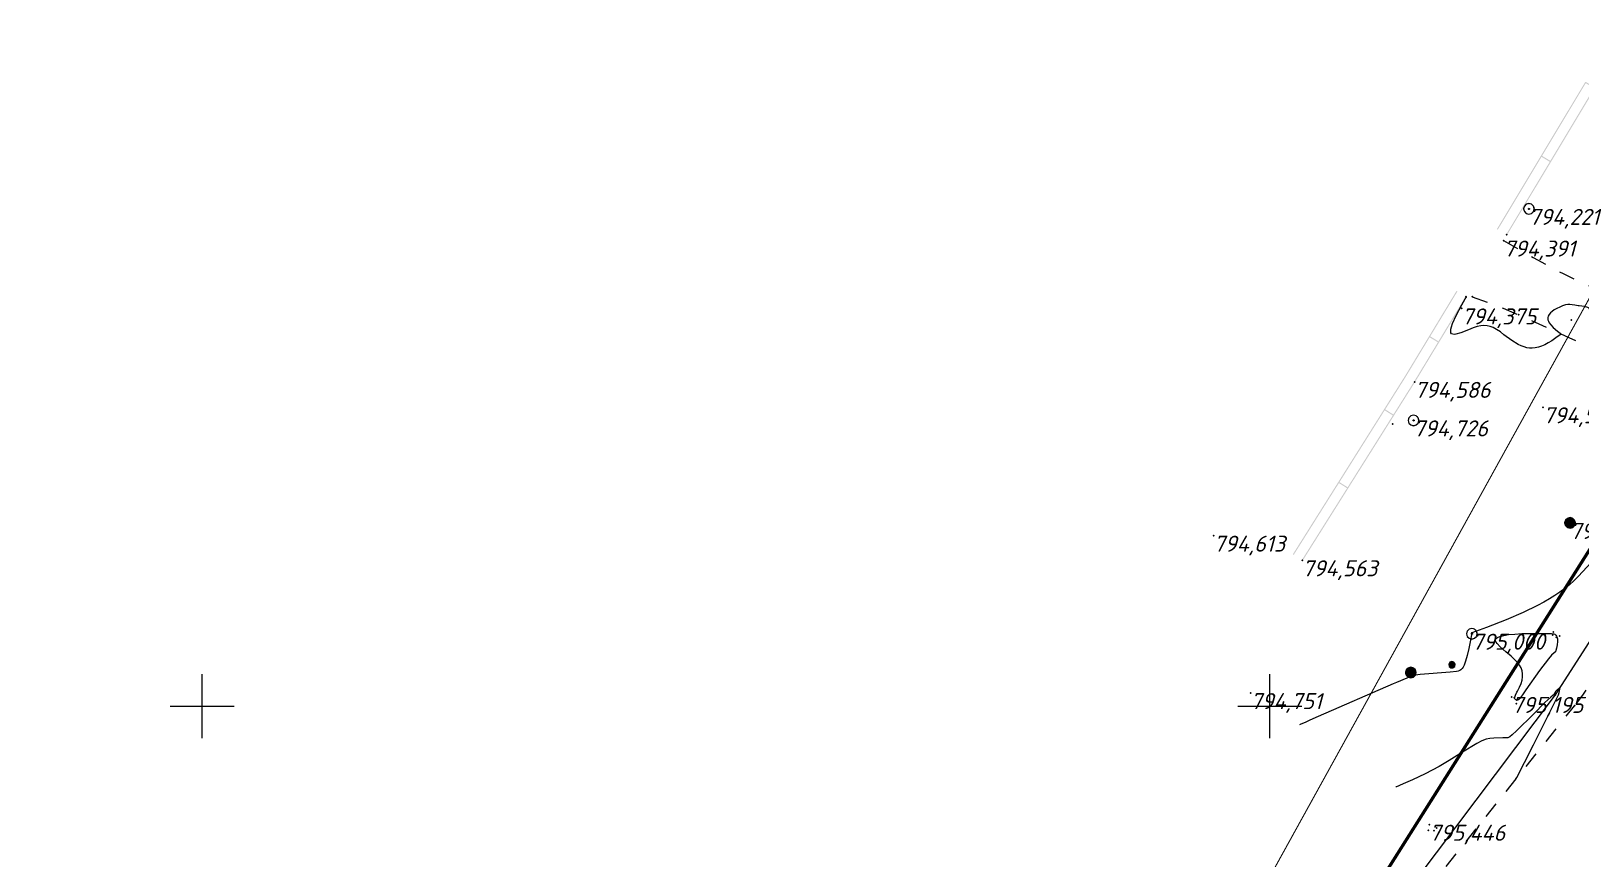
# Model space of a CAD drawing. Header units: metres. Extents: x 629572 to 645168, y 4785785 to 4790166.
# Drawn here: x 633584 to 633729, y 4787985.8 to 4788063.2 of the extents above; entities that cross this region are included whole.
import ezdxf

# ---------------------------------------------------------------- set-up
doc = ezdxf.new("R2010")
doc.units = ezdxf.units.M
for name, pattern in [('Сплошная', [0]), ('Сплошная_0_50', [0]), ('Штриховая 1.5-1.5', [3, 1.5, -1.5])]:
    doc.linetypes.add(name, pattern=pattern)
doc.layers.get('0').update_dxf_attribs({"linetype": 'CONTINUOUS'})
for name, color, linetype in [('Горизонтали', 7, 'CONTINUOUS'), ('Дороги с покрытием (край_ бровка)', 7, 'CONTINUOUS'), ('каб.TNS+', 7, 'CONTINUOUS'), ('красная линия', 7, 'CONTINUOUS'), ('Нурсултан', 7, 'CONTINUOUS'), ('Ограды каменные и жб (H более 1м) - по краю', 7, 'CONTINUOUS'), ('Оттяжки для опор', 7, 'CONTINUOUS'), ('Проезжие части улиц и тротуаров (без бортового камня)', 7, 'CONTINUOUS'), ('Сетка координатная', 7, 'CONTINUOUS'), ('Столбы деревянные', 7, 'CONTINUOUS'), ('Столбы железобетонные', 7, 'CONTINUOUS'), ('тест', 7, 'CONTINUOUS')]:
    doc.layers.add(name, color=color, linetype=linetype)
doc.styles.add('ISOCPEUR', font='isocpeui.ttf')
doc.styles.get("Standard").update_dxf_attribs({"font": 'isocpeui.ttf'})
doc.linetypes.add('TELEFON', pattern='A,8,["o",Standard,S=1,R=0,X=-4.33,Y=-0.34],-2', length=10)

# ---------------------------------------------------------------- blocks, each defined once
blk = doc.blocks.new('20 - 106.1.1 столбы дерев d-0.6')
at = {"true_color": 0xffffff}
blk.add_hatch(color=7, dxfattribs=at).paths.add_polyline_path([(0.3, 0.05), (0.19, 0.23), (0, 0.3), (0, 0.3), (-0.19, 0.23), (-0.3, 0.05), (-0.26, -0.15), (-0.1, -0.28), (0.1, -0.28), (0.26, -0.15)])
at = {"color": 7, "linetype": 'Continuous', "lineweight": 0, "const_width": 0.06, "flags": 128}
blk.add_lwpolyline([(0, 0.3), (0.14, 0.27), (0.25, 0.17), (0.3, 0.04), (0.28, -0.11), (0.2, -0.22), (0.07, -0.29), (-0.07, -0.29), (-0.2, -0.22), (-0.28, -0.11), (-0.3, 0.04), (-0.25, 0.17), (-0.14, 0.27), (0, 0.3)], close=True, dxfattribs=at)
at = {"color": 7, "linetype": 'Continuous', "lineweight": 0, "true_color": 0xffffff, "flags": 128}
blk.add_lwpolyline([(0, 0.3), (-0.19, 0.23), (-0.3, 0.05), (-0.26, -0.15), (-0.1, -0.28), (0.1, -0.28), (0.26, -0.15), (0.3, 0.05), (0.19, 0.23), (0, 0.3)], close=True, dxfattribs=at)
at = {"color": 7, "style": 'ISOCPEUR', "flags": 1}
for tag in ['X', 'Высота', 'Имя объекта CREDO-III', 'Код объекта CREDO-III', 'Отметка', 'Номер', 'Y']:
    blk.add_attdef(tag, (0, 0), '', height=2.5, dxfattribs=at)
blk = doc.blocks.new('26 - 108.1.1 опоры  жб d-1.0')
blk.add_hatch(color=7).paths.add_polyline_path([(0, 0.05), (-0.05, 0), (0, -0.05), (0.05, 0)])
at = {"color": 7, "linetype": 'Continuous', "lineweight": 0, "const_width": 0.1, "flags": 128}
blk.add_lwpolyline([(0, 0.5), (0.19, 0.46), (0.35, 0.35), (0.46, 0.19), (0.5, 0), (0.46, -0.19), (0.35, -0.35), (0.19, -0.46), (0, -0.5), (-0.19, -0.46), (-0.35, -0.35), (-0.46, -0.19), (-0.5, 0), (-0.46, 0.19), (-0.35, 0.35), (-0.19, 0.46), (0, 0.5)], close=True, dxfattribs=at)
at = {"color": 7, "linetype": 'Continuous', "lineweight": 0, "true_color": 0xffffff, "flags": 128}
blk.add_lwpolyline([(0, 0.5), (-0.25, 0.43), (-0.43, 0.25), (-0.5, 0), (-0.43, -0.25), (-0.25, -0.43), (0, -0.5), (0.25, -0.43), (0.43, -0.25), (0.5, 0), (0.43, 0.25), (0.25, 0.43), (0, 0.5)], close=True, dxfattribs=at)
at = {"color": 7, "linetype": 'Continuous', "lineweight": 0, "flags": 128}
for points in [[(0, 0.05), (-0.05, 0), (0, -0.05), (0.05, 0), (0, 0.05)], [(0, 0.05), (0.04, 0.03), (0.04, -0.03), (0, -0.05), (-0.04, -0.03), (-0.04, 0.03), (0, 0.05)]]:
    blk.add_lwpolyline(points, close=True, dxfattribs=at)
at = {"color": 7, "style": 'ISOCPEUR', "flags": 1}
for tag in ['X', 'Высота', 'Отметка(высота) верхнего провода', 'Отметка(высота) нижнего провода', 'Имя объекта CREDO-III', 'Код объекта CREDO-III', 'Отметка', 'Номер', 'Y']:
    blk.add_attdef(tag, (0, 0), '', height=2.5, dxfattribs=at)
blk = doc.blocks.new('20 - 106.1.1 столбы дерев d-1.0')
at = {"true_color": 0xffffff}
blk.add_hatch(color=7, dxfattribs=at).paths.add_polyline_path([(0, 0.5), (-0.25, 0.43), (-0.43, 0.25), (-0.5, 0), (-0.43, -0.25), (-0.25, -0.43), (0, -0.5), (0.25, -0.43), (0.43, -0.25), (0.5, 0), (0.43, 0.25), (0.25, 0.43), (0, 0.5)])
at = {"color": 7, "linetype": 'Continuous', "lineweight": 0, "const_width": 0.1, "flags": 128}
blk.add_lwpolyline([(0, 0.5), (0.19, 0.46), (0.35, 0.35), (0.46, 0.19), (0.5, 0), (0.46, -0.19), (0.35, -0.35), (0.19, -0.46), (0, -0.5), (-0.19, -0.46), (-0.35, -0.35), (-0.46, -0.19), (-0.5, 0), (-0.46, 0.19), (-0.35, 0.35), (-0.19, 0.46), (0, 0.5)], close=True, dxfattribs=at)
at = {"color": 7, "linetype": 'Continuous', "lineweight": 0, "true_color": 0xffffff, "flags": 128}
blk.add_lwpolyline([(0, 0.5), (-0.25, 0.43), (-0.43, 0.25), (-0.5, 0), (-0.43, -0.25), (-0.25, -0.43), (0, -0.5), (0.25, -0.43), (0.43, -0.25), (0.5, 0), (0.43, 0.25), (0.25, 0.43), (0, 0.5)], close=True, dxfattribs=at)
at = {"color": 7, "style": 'ISOCPEUR', "flags": 1}
for tag in ['X', 'Высота', 'Отметка(высота) верхнего провода', 'Отметка(высота) нижнего провода', 'Имя объекта CREDO-III', 'Код объекта CREDO-III', 'Отметка', 'Номер', 'Y']:
    blk.add_attdef(tag, (0, 0), '', height=2.5, dxfattribs=at)
blk = doc.blocks.new('Крест')
at = {"color": 0, "linetype": 'Continuous', "lineweight": 0, "flags": 128}
for points in [[(0, -1), (0, 1)], [(-1, 0), (1, 0)]]:
    blk.add_lwpolyline(points, dxfattribs=at)

msp = doc.modelspace()

# ---------------------------------------------------------------- hatches: boundary and pattern name
at = {"layer": 'Ограды каменные и жб (H более 1м) - по краю'}
for points in [[(633727.432, 4788052.837), (633728.902, 4788055.286), (633730.461, 4788057.883), (633730.486, 4788057.926), (633730.443, 4788057.951), (633730.418, 4788057.909), (633730.443, 4788057.951), (633729.586, 4788058.466), (633729.56, 4788058.423), (633729.517, 4788058.449), (633727.959, 4788055.852), (633726.489, 4788053.403), (633725.4, 4788051.59), (633725.486, 4788051.538), (633726.575, 4788053.352), (633728.044, 4788055.8), (633729.577, 4788058.355), (633730.349, 4788057.891), (633728.816, 4788055.337), (633727.346, 4788052.888), (633726.258, 4788051.075), (633726.344, 4788051.023)], [(633723.289, 4788045.935), (633724.759, 4788048.384), (633726.318, 4788050.981), (633726.344, 4788051.023), (633726.301, 4788051.049), (633725.443, 4788051.564), (633725.418, 4788051.521), (633725.443, 4788051.564), (633725.4, 4788051.59), (633725.375, 4788051.547), (633723.816, 4788048.95), (633722.346, 4788046.501), (633721.258, 4788044.687), (633721.343, 4788044.636), (633722.432, 4788046.449), (633723.902, 4788048.898), (633725.435, 4788051.452), (633726.206, 4788050.989), (633724.673, 4788048.435), (633723.204, 4788045.986), (633722.115, 4788044.173), (633722.201, 4788044.121)], [(633716.106, 4788036.443), (633717.55, 4788038.83), (633717.467, 4788038.88), (633717.465, 4788038.882), (633716.02, 4788036.495), (633714.926, 4788034.685), (633715.011, 4788034.633)], [(633716.962, 4788035.925), (633718.406, 4788038.312), (633718.322, 4788038.363), (633718.32, 4788038.364), (633716.876, 4788035.977), (633715.781, 4788034.168), (633715.867, 4788034.116)], [(633714.273, 4788031.481), (633715.841, 4788034.073), (633715.867, 4788034.116), (633715.824, 4788034.142), (633714.968, 4788034.659), (633714.926, 4788034.685), (633714.9, 4788034.642), (633713.332, 4788032.051), (633712.649, 4788030.923), (633711.84, 4788029.637), (633710.714, 4788027.846), (633710.799, 4788027.793), (633711.925, 4788029.584), (633712.734, 4788030.871), (633712.689, 4788030.899), (633712.663, 4788030.915), (633712.689, 4788030.899), (633712.689, 4788030.899), (633712.734, 4788030.871), (633713.417, 4788031.999), (633714.959, 4788034.548), (633715.729, 4788034.082), (633714.187, 4788031.533), (633713.5, 4788030.398), (633712.687, 4788029.104), (633711.561, 4788027.314), (633711.645, 4788027.261), (633712.771, 4788029.051), (633713.585, 4788030.345), (633713.586, 4788030.346), (633713.586, 4788030.346)], [(633708.485, 4788022.237), (633710.006, 4788024.654), (633711.619, 4788027.218), (633711.645, 4788027.261), (633711.603, 4788027.287), (633711.576, 4788027.245), (633711.603, 4788027.287), (633710.756, 4788027.82), (633710.714, 4788027.846), (633710.687, 4788027.804), (633709.075, 4788025.24), (633707.554, 4788022.823), (633706.428, 4788021.032), (633706.513, 4788020.979), (633707.639, 4788022.769), (633709.159, 4788025.187), (633710.745, 4788027.709), (633711.507, 4788027.229), (633709.921, 4788024.708), (633708.401, 4788022.29), (633707.275, 4788020.5), (633707.359, 4788020.447)], [(633704.199, 4788015.423), (633705.72, 4788017.84), (633707.333, 4788020.404), (633707.359, 4788020.447), (633707.317, 4788020.473), (633707.29, 4788020.431), (633707.317, 4788020.473), (633706.47, 4788021.006), (633706.428, 4788021.032), (633706.402, 4788020.99), (633704.789, 4788018.426), (633703.268, 4788016.008), (633702.142, 4788014.218), (633702.227, 4788014.165), (633703.353, 4788015.955), (633704.873, 4788018.373), (633706.46, 4788020.894), (633707.221, 4788020.415), (633705.635, 4788017.894), (633704.115, 4788015.476), (633702.989, 4788013.686), (633703.073, 4788013.632)]]:
    msp.add_hatch(color=7, dxfattribs=at).paths.add_polyline_path(points)

# ---------------------------------------------------------------- linework, layer by layer
at = {"layer": 'Горизонтали', "color": 34, "linetype": 'Сплошная', "lineweight": 0, "true_color": 0xa55200, "flags": 128}
for points, elevation in [([(633727.265, 4788034.856), (633726.776, 4788034.5), (633726.398, 4788034.232), (633726.071, 4788034.025), (633725.753, 4788033.853), (633725.446, 4788033.718), (633725.145, 4788033.617), (633724.853, 4788033.552), (633724.571, 4788033.525), (633724.299, 4788033.534), (633724.056, 4788033.574), (633723.802, 4788033.645), (633723.536, 4788033.748), (633723.258, 4788033.882), (633722.666, 4788034.242), (633721.919, 4788034.789), (633721.578, 4788035.045), (633721.216, 4788035.29), (633720.906, 4788035.46), (633720.636, 4788035.562), (633720.336, 4788035.623), (633720.03, 4788035.655), (633719.749, 4788035.637), (633719.418, 4788035.563), (633719.026, 4788035.429), (633718.585, 4788035.247), (633717.879, 4788034.964), (633717.423, 4788034.836), (633717.249, 4788034.818), (633717.113, 4788034.834), (633717.015, 4788034.882), (633716.954, 4788034.964), (633716.926, 4788035.103), (633716.943, 4788035.296), (633717.003, 4788035.543), (633717.107, 4788035.842), (633717.444, 4788036.592), (633717.964, 4788037.573), (633718.29, 4788038.149), (633718.411, 4788038.331), (633718.424, 4788038.339)], 794.5), ([(633749.242, 4788031.92), (633749.218, 4788031.912), (633749.096, 4788031.876), (633748.935, 4788031.849), (633748.754, 4788031.844), (633748.554, 4788031.861), (633748.332, 4788031.903), (633748.046, 4788031.987), (633747.557, 4788032.177), (633746.94, 4788032.468), (633746.932, 4788032.472), (633746.7, 4788032.57), (633746.464, 4788032.608), (633746.166, 4788032.594), (633745.794, 4788032.526), (633745.025, 4788032.309), (633743.805, 4788031.901), (633743.2, 4788031.695), (633742.654, 4788031.533), (633742.495, 4788031.501), (633742.398, 4788031.501), (633742.397, 4788031.501), (633742.338, 4788031.509), (633742.321, 4788031.508), (633742.301, 4788031.505), (633742.277, 4788031.5), (633742.275, 4788031.499), (633742.246, 4788031.495), (633742.207, 4788031.504), (633742.2, 4788031.506), (633742.2, 4788031.506), (633742.169, 4788031.531), (633742.123, 4788031.612), (633741.961, 4788031.985), (633741.936, 4788032.046), (633741.656, 4788032.68), (633741.366, 4788033.176), (633741.206, 4788033.392), (633741.037, 4788033.585), (633740.859, 4788033.755), (633740.672, 4788033.901), (633740.45, 4788034.04), (633740.198, 4788034.165), (633739.918, 4788034.275), (633739.607, 4788034.37), (633738.903, 4788034.519), (633738.021, 4788034.625), (633737.034, 4788034.702), (633736.302, 4788034.759), (633735.881, 4788034.798), (633734.784, 4788034.895), (633733.875, 4788034.947), (633733.42, 4788034.961), (633732.555, 4788034.996), (633731.957, 4788035.053), (633731.473, 4788035.147), (633731.096, 4788035.281), (633730.922, 4788035.378), (633730.763, 4788035.495), (633730.621, 4788035.633), (633730.494, 4788035.792), (633730.384, 4788035.969), (633730.288, 4788036.169), (633730.126, 4788036.66), (633730.096, 4788036.774), (633730.023, 4788037.033), (633729.961, 4788037.178), (633729.881, 4788037.28), (633729.768, 4788037.352), (633729.466, 4788037.438), (633728.958, 4788037.5), (633728.86, 4788037.509), (633728.568, 4788037.545), (633728.303, 4788037.597), (633728.299, 4788037.598), (633728.1, 4788037.63), (633727.905, 4788037.625), (633727.676, 4788037.581), (633727.411, 4788037.497), (633727.137, 4788037.385), (633726.871, 4788037.254), (633726.631, 4788037.114), (633726.427, 4788036.97), (633726.264, 4788036.826), (633726.14, 4788036.683), (633726.057, 4788036.542), (633726.015, 4788036.403), (633726.011, 4788036.29), (633726.031, 4788036.172), (633726.077, 4788036.047), (633726.147, 4788035.917), (633726.308, 4788035.7), (633726.532, 4788035.467), (633726.934, 4788035.123), (633727.058, 4788035.023), (633727.167, 4788034.935), (633727.249, 4788034.869), (633727.253, 4788034.866), (633727.265, 4788034.856)], 794.5), ([(633737.191, 4788017.474), (633737.25, 4788017.641), (633737.316, 4788017.87), (633737.32, 4788018.04), (633737.264, 4788018.164), (633737.145, 4788018.24), (633737.018, 4788018.267), (633736.856, 4788018.271), (633736.472, 4788018.211), (633736.095, 4788018.079), (633735.93, 4788017.992), (633735.789, 4788017.896), (633735.612, 4788017.727), (633735.465, 4788017.519), (633735.347, 4788017.274), (633735.246, 4788016.966), (633735.226, 4788016.898), (633735.187, 4788016.796), (633735.137, 4788016.737), (633734.865, 4788016.609), (633734.524, 4788016.47), (633733.202, 4788015.858), (633732.12, 4788015.295), (633731.706, 4788015.023), (633731.581, 4788014.91), (633731.485, 4788014.79), (633731.428, 4788014.716), (633731.186, 4788014.524), (633730.858, 4788014.275), (633730.495, 4788013.919), (633729.782, 4788013.124), (633729.703, 4788013.036), (633728.858, 4788012.127), (633728.456, 4788011.741), (633728.043, 4788011.375), (633727.604, 4788011.02), (633727.148, 4788010.681), (633726.673, 4788010.357), (633726.177, 4788010.048), (633725.649, 4788009.747), (633725.06, 4788009.435), (633723.702, 4788008.782), (633722.12, 4788008.097), (633720.29, 4788007.37), (633719.248, 4788006.979), (633718.897, 4788006.871), (633718.897, 4788006.871), (633718.863, 4788006.856), (633718.849, 4788006.816), (633718.882, 4788006.774), (633718.882, 4788006.774), (633718.877, 4788006.67), (633718.783, 4788006.183), (633718.616, 4788005.389), (633718.461, 4788004.742), (633718.313, 4788004.223), (633718.175, 4788003.839), (633718.086, 4788003.655), (633717.994, 4788003.514), (633717.892, 4788003.408), (633717.772, 4788003.329), (633717.636, 4788003.275), (633717.464, 4788003.236), (633716.893, 4788003.181), (633716.873, 4788003.18), (633714.06, 4788002.961), (633713.631, 4788002.906), (633713.284, 4788002.812), (633712.814, 4788002.629), (633711.867, 4788002.217), (633711.555, 4788002.08), (633704.527, 4787999.013), (633703.751, 4787998.675), (633703.295, 4787998.477), (633702.894, 4787998.302), (633702.841, 4787998.279), (633702.776, 4787998.251)], 795), ([(633727.217, 4788001.825), (633727.138, 4788001.755), (633726.821, 4788001.451), (633726.757, 4788001.366), (633726.727, 4788001.292), (633726.725, 4788001.286), (633726.71, 4788001.261), (633726.685, 4788001.233), (633726.574, 4788001.077), (633726.571, 4788001.073), (633726.515, 4788001.02), (633726.514, 4788001.02), (633726.295, 4788000.845), (633725.753, 4788000.326), (633724.679, 4787999.258), (633723.1, 4787997.693), (633722.7, 4787997.319), (633722.457, 4787997.125), (633722.286, 4787997.042), (633722.086, 4787997.022), (633721.799, 4787997.019), (633720.96, 4787997.005), (633720.58, 4787996.975), (633720.244, 4787996.893), (633719.852, 4787996.736), (633719.382, 4787996.492), (633718.049, 4787995.674), (633716.797, 4787994.894), (633715.847, 4787994.338), (633714.523, 4787993.645), (633713.348, 4787993.093), (633712.472, 4787992.709), (633712.127, 4787992.56), (633711.997, 4787992.504), (633711.824, 4787992.429), (633711.822, 4787992.428), (633711.797, 4787992.417)], 795.5), ([(633723.012, 4787993.121), (633723.121, 4787993.329), (633723.844, 4787994.733), (633724.671, 4787996.377), (633725.364, 4787997.755), (633726.154, 4787999.32), (633726.711, 4788000.422), (633727.016, 4788001.057), (633727.078, 4788001.27), (633727.116, 4788001.419), (633727.157, 4788001.583), (633727.19, 4788001.718), (633727.205, 4788001.779), (633727.209, 4788001.793), (633727.216, 4788001.821), (633727.217, 4788001.825), (633727.217, 4788001.825)], 795.5)]:
    msp.add_lwpolyline(points, dxfattribs=dict(at, elevation=elevation))
at = {"layer": 'Горизонтали', "color": 34, "linetype": 'Сплошная', "lineweight": 0, "true_color": 0xa55200, "elevation": 795, "flags": 128}
msp.add_lwpolyline([(633726.915, 4788006.286), (633726.918, 4788006.039), (633726.893, 4788005.736), (633726.844, 4788005.429), (633726.784, 4788005.204), (633726.729, 4788005.099), (633726.628, 4788005.003), (633726.368, 4788004.761), (633726.072, 4788004.423), (633725.252, 4788003.338), (633723.975, 4788001.528), (633723.788, 4788001.26), (633723.436, 4788000.756), (633723.323, 4788000.625), (633723.221, 4788000.568), (633723.116, 4788000.556), (633723.034, 4788000.584), (633722.95, 4788000.653), (633722.915, 4788000.722), (633722.931, 4788000.838), (633723.003, 4788001.028), (633723.135, 4788001.298), (633723.184, 4788001.392), (633723.384, 4788001.79), (633723.518, 4788002.12), (633723.609, 4788002.435), (633723.654, 4788002.736), (633723.654, 4788003.03), (633723.607, 4788003.311), (633723.513, 4788003.581), (633723.373, 4788003.84), (633723.179, 4788004.099), (633722.916, 4788004.381), (633722.583, 4788004.688), (633722.102, 4788005.096), (633721.558, 4788005.561), (633721.266, 4788005.868), (633721.178, 4788005.998), (633721.131, 4788006.113), (633721.125, 4788006.215), (633721.158, 4788006.304), (633721.213, 4788006.368), (633721.296, 4788006.428), (633721.542, 4788006.535), (633721.896, 4788006.625), (633722.356, 4788006.697), (633722.92, 4788006.752), (633723.589, 4788006.79), (633725.272, 4788006.815), (633726.371, 4788006.798), (633726.575, 4788006.776), (633726.677, 4788006.736), (633726.775, 4788006.661), (633726.843, 4788006.568), (633726.89, 4788006.443), (633726.915, 4788006.286)], close=True, dxfattribs=at)
at = {"layer": 'Дороги с покрытием (край_ бровка)', "color": 251, "linetype": 'Сплошная', "lineweight": 0, "true_color": 0x636466, "flags": 128}
msp.add_lwpolyline([(633738.721, 4788019.882), (633730.43, 4788006.832), (633726.72, 4788001.051), (633713.649, 4787983.723), (633710.422, 4787979.202), (633702.48, 4787966.437), (633694.057, 4787948.832), (633684.966, 4787934.84), (633684.115, 4787932.578)], dxfattribs=at)
at = {"layer": 'каб.TNS+', "color": 6, "linetype": 'TELEFON', "lineweight": 13, "const_width": 0.1, "flags": 128}
msp.add_lwpolyline([(633685.008, 4787956.891), (633761.973, 4788096.26), (633755.989, 4788276.514), (633719.882, 4788311.16), (633705.81, 4788334.102), (633655.927, 4788348.623), (633615.63, 4788354.135), (633511.244, 4788372.095), (633419.041, 4788390.683), (633418.872, 4788392.76), (633425.383, 4788434.192), (633384.162, 4788439.233), (633384.001, 4788450.562), (633319.769, 4788459.838)], dxfattribs=at)
at = {"layer": 'красная линия', "color": 1, "linetype": 'Сплошная_0_50', "lineweight": 0, "true_color": 0xff0000, "const_width": 0.3, "elevation": 794.579, "flags": 128}
msp.add_lwpolyline([(635320.137, 4788059.506), (634985.355, 4788102.587), (634940.044, 4788116.908), (634898.849, 4788132.114), (634827.353, 4788142.613), (634829.041, 4788150.889), (634803.75, 4788153.197), (634741.75, 4788165.398), (634643.038, 4788172.889), (634637.145, 4788183.115), (634482.541, 4788213.707), (634442.553, 4788220.511), (634430.34, 4788211.192), (634409.151, 4788208.211), (634377.252, 4788213.601), (634364.752, 4788234.811), (634327.948, 4788241.586), (634037.251, 4788125.906), (633755.75, 4787960.189), (633740.048, 4787969.79), (633706.25, 4787916.702), (633678.555, 4787933.292), (633731.66, 4788017.386), (633754.949, 4788053.689), (633734.646, 4788065.299), (633749.642, 4788090.416), (633730.852, 4788097.487), (633705.25, 4788109.889), (633734.851, 4788214.392), (633702.738, 4788216.909), (633716.652, 4788255.713), (633682.838, 4788267.798), (633706.754, 4788323.81), (633460.25, 4788373.303), (633402.451, 4788382.295), (633380.345, 4788382.293), (633352.451, 4788386.192), (633331.041, 4788408.309), (633256.053, 4788419.898), (633167.836, 4788431.414), (633120.156, 4788439.093), (633026.641, 4788457.114), (632680.743, 4788510.71), (632641.247, 4788516.793)], dxfattribs=at)
at = {"layer": 'Нурсултан', "color": 7}
for p in [(633724.26, 4788046.576, 7.544), (633722.158, 4788044.147, 7.75), (633721.887, 4788043.608, 7.714), (633718.363, 4788038.338, 7.828), (633718.94, 4788038.349, 7.779), (633717.959, 4788037.254, 7.698), (633723.288, 4788036.659, 7.798), (633728.214, 4788036.158, 7.86), (633713.543, 4788030.372, 7.909), (633725.584, 4788027.993, 7.853), (633711.502, 4788026.427, 8.105), (633713.452, 4788026.765, 8.049), (633728.101, 4788017.16, 8.056), (633694.731, 4788015.967, 7.936), (633703.031, 4788013.659, 7.886), (633718.916, 4788006.783, 8.323), (633726.473, 4788006.672, 8.14), (633726.536, 4788006.938, 8.436), (633726.815, 4788006.441, 8.11), (633727.121, 4788006.56, 8.431), (633713.191, 4788003.139, 8.309), (633717.042, 4788003.875, 8.274), (633698.187, 4788001.218, 8.074), (633722.644, 4788000.862, 8.518), (633722.894, 4788000.803, 8.228), (633723.083, 4788000.223, 8.574), (633723.106, 4788000.565, 8.29), (633726.72, 4788001.051, 8.848), (633728.537, 4788000.038, 8.657), (633714.93, 4787988.889, 8.769), (633715.622, 4787988.596, 8.811), (633714.84, 4787988.378, 8.444), (633715.365, 4787988.319, 8.366)]:
    msp.add_point(p, dxfattribs=at)
at = {"layer": 'Проезжие части улиц и тротуаров (без бортового камня)', "linetype": 'Штриховая 1.5-1.5', "lineweight": 0, "flags": 128}
for points in [[(633721.887, 4788043.608), (633724.652, 4788042.019), (633726.122, 4788041.209), (633727.452, 4788040.511), (633728.924, 4788039.79), (633730.323, 4788039.164), (633732.126, 4788038.438), (633734.715, 4788037.455), (633737.477, 4788036.442), (633740.205, 4788035.471), (633742.556, 4788034.666), (633744.023, 4788034.203), (633744.589, 4788034.03), (633745.408, 4788033.753), (633746.303, 4788033.451), (633747.01, 4788033.235), (633747.614, 4788033.081), (633748.153, 4788032.98), (633748.636, 4788032.93), (633748.927, 4788032.924), (633749.198, 4788032.941), (633749.45, 4788032.979), (633749.683, 4788033.039), (633749.898, 4788033.122), (633750.094, 4788033.227), (633750.274, 4788033.354), (633750.435, 4788033.504), (633750.62, 4788033.724), (633750.877, 4788034.07), (633751.603, 4788035.137), (633752.617, 4788036.707), (633753.924, 4788038.79), (633756.306, 4788042.666), (633759.506, 4788047.945), (633760.747, 4788050.001), (633763.863, 4788055.143), (633766.569, 4788059.44), (633766.88, 4788059.93), (633768.658, 4788062.745), (633769.884, 4788064.726), (633770.546, 4788065.833), (633771.067, 4788066.742), (633771.456, 4788067.467), (633771.715, 4788068.015), (633781.493, 4788089.468), (633789.257, 4788103.752), (633790.51, 4788105.612), (633791.787, 4788107.568), (633792.955, 4788109.412), (633794.056, 4788111.205), (633795.077, 4788112.926), (633796.012, 4788114.565), (633797.143, 4788116.661), (633798.099, 4788118.577), (633798.51, 4788119.465), (633798.875, 4788120.304), (633799.194, 4788121.096), (633799.468, 4788121.838), (633799.72, 4788122.591), (633799.964, 4788123.388), (633800.432, 4788125.121), (633800.874, 4788127.043), (633801.295, 4788129.172), (633801.594, 4788130.89), (633801.889, 4788132.761), (633802.184, 4788134.818), (633802.504, 4788137.215), (633802.788, 4788139.45), (633803.165, 4788142.39), (633803.44, 4788144.357), (633803.876, 4788147.415), (633804.283, 4788150.524), (633804.65, 4788153.591), (633804.991, 4788156.711), (633805.295, 4788159.782), (633805.574, 4788162.909), (633805.852, 4788166.403), (633806.14, 4788170.399), (633806.422, 4788174.736), (633806.65, 4788178.713), (633806.825, 4788182.474), (633806.9, 4788185.22), (633806.889, 4788187.532), (633806.807, 4788189.951), (633806.67, 4788192.246), (633806.473, 4788194.681), (633806.251, 4788196.931), (633805.974, 4788199.392), (633805.655, 4788201.903), (633805.264, 4788204.652), (633804.805, 4788207.613), (633804.308, 4788210.577), (633803.754, 4788213.627), (633803.194, 4788216.469), (633802.583, 4788219.304), (633801.843, 4788222.498), (633801.095, 4788225.572), (633800.234, 4788228.981), (633798.546, 4788235.443), (633796.736, 4788242.198), (633795.684, 4788246.013), (633794.702, 4788249.473), (633793.588, 4788253.252), (633792.534, 4788256.663), (633791.343, 4788260.36), (633790.146, 4788263.97), (633788.837, 4788267.793), (633787.612, 4788271.231), (633786.358, 4788274.572), (633785.788, 4788276.011), (633785.259, 4788277.291), (633784.725, 4788278.514), (633784.131, 4788279.81), (633783.479, 4788281.173), (633782.773, 4788282.595), (633781.439, 4788285.162), (633780.009, 4788287.779), (633778.741, 4788289.995), (633777.556, 4788291.97), (633777.039, 4788292.777), (633776.429, 4788293.673), (633775.727, 4788294.656), (633774.936, 4788295.723), (633773.608, 4788297.449), (633772.099, 4788299.338), (633770.55, 4788301.225), (633770.27, 4788301.563), (633769.807, 4788302.103), (633769.308, 4788302.639), (633768.803, 4788303.142), (633768.266, 4788303.644), (633767.167, 4788304.584), (633762.276, 4788308.454), (633753.581, 4788315.292), (633746.689, 4788320.669), (633742.547, 4788323.811), (633738.368, 4788326.905), (633734.161, 4788329.961), (633728.392, 4788334.067), (633721.483, 4788338.936), (633716.377, 4788342.509), (633713.143, 4788344.734), (633709.889, 4788346.929), (633706.612, 4788349.089), (633703.389, 4788351.243), (633701.836, 4788352.288), (633698.443, 4788354.548), (633695.77, 4788356.276), (633694.218, 4788357.242), (633692.901, 4788358.026), (633691.81, 4788358.632), (633690.942, 4788359.061)], [(633718.94, 4788038.349), (633720.403, 4788037.818), (633721.856, 4788037.263), (633723.288, 4788036.659), (633728.004, 4788034.525), (633735.513, 4788031.08), (633738.682, 4788029.586), (633739.618, 4788029.124), (633740.116, 4788028.855), (633740.398, 4788028.651), (633740.67, 4788028.396), (633740.932, 4788028.09), (633741.183, 4788027.733), (633741.378, 4788027.406), (633741.564, 4788027.048), (633741.741, 4788026.66), (633741.907, 4788026.244), (633742.134, 4788025.576), (633742.324, 4788024.882), (633742.375, 4788024.609), (633742.404, 4788024.303), (633742.41, 4788023.966), (633742.394, 4788023.597), (633742.324, 4788022.963), (633742.201, 4788022.258), (633741.961, 4788021.24), (633741.847, 4788020.897), (633741.679, 4788020.534), (633741.276, 4788019.866), (633741.134, 4788019.652), (633740.848, 4788019.213)], [(633740.848, 4788019.213), (633739.011, 4788016.337), (633735.736, 4788011.225), (633733.15, 4788007.192), (633731.693, 4788004.846), (633731.652, 4788004.779), (633730.151, 4788002.368), (633729.321, 4788001.125), (633728.537, 4788000.038)], [(633695.863, 4787948.548), (633703.925, 4787965.836), (633711.697, 4787978.096), (633714.727, 4787982.748), (633728.537, 4788000.038)]]:
    msp.add_lwpolyline(points, dxfattribs=at)
at = {"layer": 'тест', "color": 7}
for p in [(633724.26, 4788046.576, 794.221), (633722.158, 4788044.147, 794.427), (633721.887, 4788043.608, 794.391), (633718.363, 4788038.338, 794.505), (633718.94, 4788038.349, 794.456), (633717.959, 4788037.254, 794.375), (633723.288, 4788036.659, 794.475), (633728.214, 4788036.158, 794.537), (633713.543, 4788030.372, 794.586), (633725.584, 4788027.993, 794.53), (633711.502, 4788026.427, 794.782), (633713.452, 4788026.765, 794.726), (633728.101, 4788017.16, 794.733), (633694.731, 4788015.967, 794.613), (633703.031, 4788013.659, 794.563), (633718.916, 4788006.783, 795), (633726.473, 4788006.672, 794.817), (633726.536, 4788006.938, 795.113), (633726.815, 4788006.441, 794.787), (633727.121, 4788006.56, 795.108), (633713.191, 4788003.139, 794.986), (633717.042, 4788003.875, 794.951), (633698.187, 4788001.218, 794.751), (633722.644, 4788000.862, 795.195), (633722.894, 4788000.803, 794.905), (633723.083, 4788000.223, 795.251), (633723.106, 4788000.565, 794.967), (633726.72, 4788001.051, 795.525), (633728.537, 4788000.038, 795.334), (633714.93, 4787988.889, 795.446), (633715.622, 4787988.596, 795.488), (633714.84, 4787988.378, 795.121), (633715.365, 4787988.319, 795.043)]:
    msp.add_point(p, dxfattribs=at)

# ---------------------------------------------------------------- block references
at = {"layer": 'Оттяжки для опор', "color": 7, "linetype": 'Continuous'}
msp.add_blockref('20 - 106.1.1 столбы дерев d-0.6', (633717.042, 4788003.875), dxfattribs=at)
at = {"layer": 'Сетка координатная', "color": 136, "linetype": 'Continuous', "true_color": 0x008080, "xscale": 3, "yscale": 3}
for p in [(633600, 4788000), (633700, 4788000)]:
    msp.add_blockref('Крест', p, dxfattribs=at)
at = {"layer": 'Столбы деревянные', "color": 7, "linetype": 'Continuous'}
for p in [(633728.101, 4788017.16), (633713.191, 4788003.139)]:
    msp.add_blockref('20 - 106.1.1 столбы дерев d-1.0', p, dxfattribs=at)
at = {"layer": 'Столбы железобетонные', "color": 7, "linetype": 'Continuous'}
for p in [(633724.26, 4788046.576), (633713.452, 4788026.765), (633718.916, 4788006.783)]:
    msp.add_blockref('26 - 108.1.1 опоры  жб d-1.0', p, dxfattribs=at)

# ---------------------------------------------------------------- texts
at = {"layer": 'Нурсултан', "color": 251, "char_height": 1.5, "attachment_point": 1, "style": 'ISOCPEUR'}
for s, insert in [('794,221', (633724.26, 4788046.576, 7.544)), ('794,391', (633721.887, 4788043.608, 7.714)), ('794,375', (633717.959, 4788037.254, 7.698)), ('794,586', (633713.543, 4788030.372, 7.909)), ('794,530', (633725.584, 4788027.993, 7.853)), ('794,726', (633713.452, 4788026.765, 8.049)), ('794,733', (633728.101, 4788017.16, 8.056)), ('794,613', (633694.731, 4788015.967, 7.936)), ('794,563', (633703.031, 4788013.659, 7.886)), ('795,000', (633718.916, 4788006.783, 8.323)), ('794,751', (633698.187, 4788001.218, 8.074)), ('795,195', (633722.644, 4788000.862, 8.518)), ('795,446', (633714.93, 4787988.889, 8.769))]:
    msp.add_mtext(s, dxfattribs=dict(at, insert=insert))

doc.saveas('drawing.dxf')
